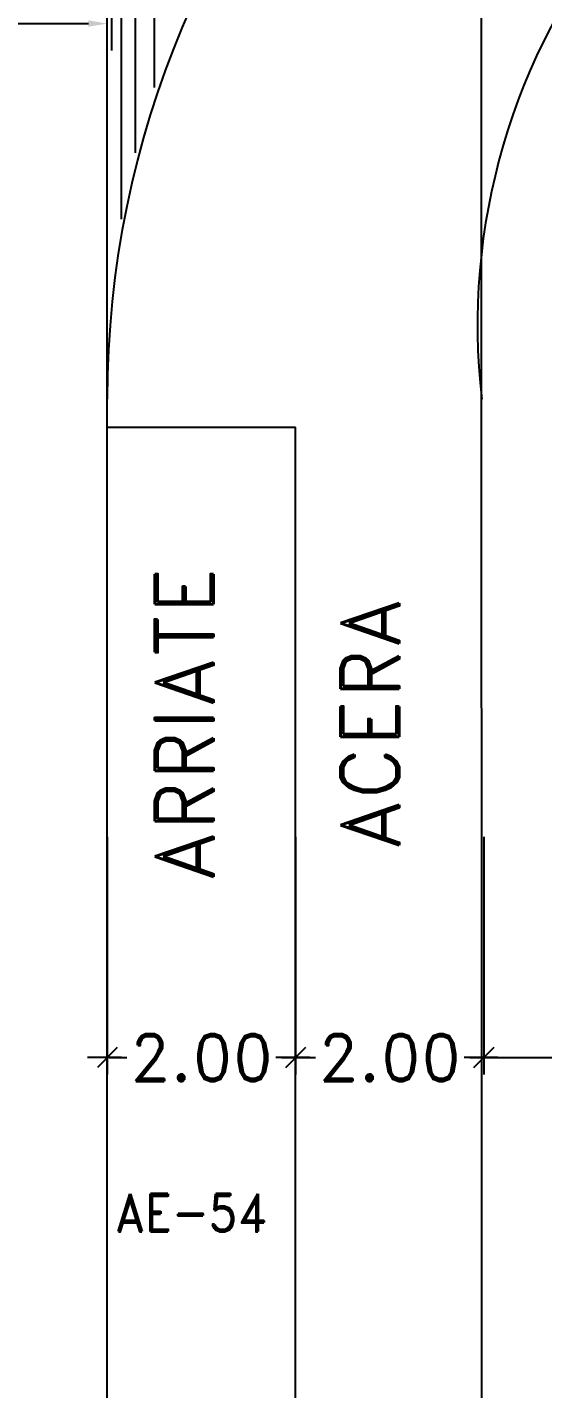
# Model space of a CAD drawing. Header units: millimetres. Extents: x 1590 to 1932, y -48 to 167.
# Drawn here: x 1619.74 to 1625.22, y 99.95 to 114.41 of the extents above; entities that cross this region are included whole.
import ezdxf
from ezdxf.enums import TextEntityAlignment as Align

# ---------------------------------------------------------------- set-up
doc = ezdxf.new("R2010")
doc.units = ezdxf.units.MM
doc.header["$LTSCALE"] = 0.1
doc.header["$MEASUREMENT"] = 0
doc.header["$PDMODE"] = 35
doc.header["$PDSIZE"] = 0.75
doc.layers.get('0').update_dxf_attribs({"linetype": 'CONTINUOUS'})
doc.layers.get('DEFPOINTS').update_dxf_attribs({"linetype": 'CONTINUOUS'})
for name, color, linetype in [('C-PRKG-CARS', 1, 'CONTINUOUS'), ('CALLES', 3, 'CONTINUOUS'), ('TERRENO', 4, 'CONTINUOUS'), ('TEXT', 3, 'CONTINUOUS')]:
    doc.layers.add(name, color=color, linetype=linetype)
doc.styles.add('ROMAND', font='romand.shx')
doc.dimstyles.new('URBA', dxfattribs={"dimtxt": 20, "dimasz": 0.5, "dimexe": 1.25, "dimexo": 0.63, "dimgap": 0.63, "dimtad": 0, "dimtih": 1, "dimtoh": 1, "dimzin": 1, "dimdsep": 46, "dimtxsty": 'ROMAND', "dimcen": 2.5, "dimclrd": 1, "dimclre": 1, "dimclrt": 3, "dimadec": 0, "dimazin": 0, "dimtfac": 1, "dimtmove": 0, "dimatfit": 3, "dimfxl": 1, "dimtvp": 1, "dimtolj": 1, "dimtzin": 1, "dimarcsym": 0})

# ---------------------------------------------------------------- blocks, each defined once
blk = doc.blocks.new('*D17')
at = {"color": 1, "linetype": 'Continuous', "lineweight": -2, "transparency": 16777216}
for p, q in [((1613.593, 101.416), (1613.593, 114.949)), ((1620.593, 101.416), (1620.593, 114.949)), ((1613.793, 114.449), (1620.393, 114.449))]:
    blk.add_line(p, q, dxfattribs=at)
at = {"color": 1, "linetype": 'Continuous', "transparency": 16777216}
for points in [[(1613.793, 114.483), (1613.793, 114.416), (1613.593, 114.449)], [(1620.393, 114.483), (1620.393, 114.416), (1620.593, 114.449)]]:
    blk.add_solid(points, dxfattribs=at)
at = {"layer": 'DEFPOINTS', "color": 0, "linetype": 'Continuous', "transparency": 16777216}
for p in [(1620.593, 114.449), (1613.593, 100.916), (1620.593, 100.916)]:
    blk.add_point(p, dxfattribs=at)
at = {"color": 3, "linetype": 'Continuous', "transparency": 16777216, "insert": (1617.093, 115.449), "char_height": 0.625, "attachment_point": 5, "style": 'ROMAND'}
blk.add_mtext('\\A1;{\\H1.000;7.00}', dxfattribs=at)
blk = doc.blocks.new('UTP1$0$DIMBLOCK')
at = {"color": 1}
blk.add_line((-7.5, 0), (10.5, 0), dxfattribs=at)
at = {"color": 4}
blk.add_line((-5.25, -5.25), (5.25, 5.25), dxfattribs=at)
blk = doc.blocks.new('*D27')
at = {"layer": 'CALLES', "color": 1, "linetype": 'Continuous', "transparency": 16777216}
for p, q in [((1630.736, 105.689), (1630.736, 103.29)), ((1624.593, 105.615), (1624.593, 103.29)), ((1624.613, 103.47), (1626.882, 103.47)), ((1630.716, 103.47), (1628.446, 103.47))]:
    blk.add_line(p, q, dxfattribs=at)
at = {"layer": 'DEFPOINTS', "color": 0, "linetype": 'Continuous', "transparency": 16777216}
for p in [(1630.736, 105.752), (1624.593, 105.678), (1630.736, 103.47)]:
    blk.add_point(p, dxfattribs=at)
at = {"layer": 'CALLES', "color": 1, "linetype": 'Continuous', "transparency": 16777216, "xscale": 0.02, "yscale": 0.02, "zscale": 0.02, "rotation": 180}
blk.add_blockref('UTP1$0$DIMBLOCK', (1624.593, 103.47), dxfattribs=at)
at = {"layer": 'CALLES', "color": 1, "linetype": 'Continuous', "transparency": 16777216, "xscale": 0.02, "yscale": 0.02, "zscale": 0.02}
blk.add_blockref('UTP1$0$DIMBLOCK', (1630.736, 103.47), dxfattribs=at)
at = {"layer": 'CALLES', "color": 3, "linetype": 'Continuous', "transparency": 16777216, "insert": (1627.664, 103.47), "char_height": 0.5, "attachment_point": 5, "style": 'ROMAND'}
blk.add_mtext('\\A1;6.00', dxfattribs=at)
blk = doc.blocks.new('*D26')
at = {"layer": 'CALLES', "color": 1, "linetype": 'Continuous', "transparency": 16777216}
for p, q in [((1622.593, 105.815), (1622.593, 103.29)), ((1624.593, 105.815), (1624.593, 103.29)), ((1622.613, 103.47), (1622.799, 103.47)), ((1624.573, 103.47), (1624.387, 103.47))]:
    blk.add_line(p, q, dxfattribs=at)
at = {"layer": 'DEFPOINTS', "color": 0, "linetype": 'Continuous', "transparency": 16777216}
for p in [(1622.593, 105.878), (1624.593, 105.878), (1624.593, 103.47)]:
    blk.add_point(p, dxfattribs=at)
at = {"layer": 'CALLES', "color": 1, "linetype": 'Continuous', "transparency": 16777216, "xscale": 0.02, "yscale": 0.02, "zscale": 0.02, "rotation": 180}
blk.add_blockref('UTP1$0$DIMBLOCK', (1622.593, 103.47), dxfattribs=at)
at = {"layer": 'CALLES', "color": 1, "linetype": 'Continuous', "transparency": 16777216, "xscale": 0.02, "yscale": 0.02, "zscale": 0.02}
blk.add_blockref('UTP1$0$DIMBLOCK', (1624.593, 103.47), dxfattribs=at)
at = {"layer": 'CALLES', "color": 3, "linetype": 'Continuous', "transparency": 16777216, "insert": (1623.593, 103.47), "char_height": 0.5, "attachment_point": 5, "style": 'ROMAND'}
blk.add_mtext('\\A1;2.00', dxfattribs=at)
blk = doc.blocks.new('*D25')
at = {"layer": 'CALLES', "color": 1, "linetype": 'Continuous', "transparency": 16777216}
for p, q in [((1620.593, 105.815), (1620.593, 103.29)), ((1622.593, 105.815), (1622.593, 103.29)), ((1620.613, 103.47), (1620.799, 103.47)), ((1622.573, 103.47), (1622.387, 103.47))]:
    blk.add_line(p, q, dxfattribs=at)
at = {"layer": 'DEFPOINTS', "color": 0, "linetype": 'Continuous', "transparency": 16777216}
for p in [(1620.593, 105.878), (1622.593, 105.878), (1622.593, 103.47)]:
    blk.add_point(p, dxfattribs=at)
at = {"layer": 'CALLES', "color": 1, "linetype": 'Continuous', "transparency": 16777216, "xscale": 0.02, "yscale": 0.02, "zscale": 0.02, "rotation": 180}
blk.add_blockref('UTP1$0$DIMBLOCK', (1620.593, 103.47), dxfattribs=at)
at = {"layer": 'CALLES', "color": 1, "linetype": 'Continuous', "transparency": 16777216, "xscale": 0.02, "yscale": 0.02, "zscale": 0.02}
blk.add_blockref('UTP1$0$DIMBLOCK', (1622.593, 103.47), dxfattribs=at)
at = {"layer": 'CALLES', "color": 3, "linetype": 'Continuous', "transparency": 16777216, "insert": (1621.593, 103.47), "char_height": 0.5, "attachment_point": 5, "style": 'ROMAND'}
blk.add_mtext('\\A1;2.00', dxfattribs=at)

msp = doc.modelspace()

# ---------------------------------------------------------------- linework, layer by layer
at = {"color": 4, "linetype": 'Continuous'}
for centre, radius, start, end in [((1630.7358, 110.4627), 10.1431, 90, 180), ((1631.3482, 111.2463), 6.8231, 95.14964, 186.59418)]:
    msp.add_arc(centre, radius, start, end, dxfattribs=at)
at = {"layer": 'C-PRKG-CARS', "color": 2}
for p in [(1620.5927, 110.1623), (1622.5927, 78.9625)]:
    msp.add_line(p, (1622.5927, 110.1623), dxfattribs=at)
at = {"layer": 'CALLES', "linetype": 'Continuous'}
for p, q in [((1620.5927, 98.1302), (1620.5927, 157.9798)), ((1620.5927, 87.01), (1620.5927, 127.6057)), ((1620.5927, 52.886), (1620.5927, 125.5556)), ((1620.5927, 52.886), (1620.5927, 125.5556))]:
    msp.add_line(p, q, dxfattribs=at)
at = {"layer": 'CALLES', "color": 1, "linetype": 'Continuous'}
for p, q in [((1620.6427, 114.1624), (1620.6427, 130.9406)), ((1620.7427, 112.3728), (1620.7427, 130.4882)), ((1620.8927, 113.0783), (1620.8927, 130.0556)), ((1621.0927, 113.7698), (1621.0927, 129.6413))]:
    msp.add_line(p, q, dxfattribs=at)
at = {"layer": 'TERRENO', "color": 5, "linetype": 'Continuous'}
msp.add_line((1624.5927, -20.9342), (1624.5672, 128.1062), dxfattribs=at)

# ---------------------------------------------------------------- texts
at = {"layer": 'TEXT', "style": 'ROMAND'}
for s, p in [('ARRIATE', (1621.7218, 107.0103)), ('ACERA', (1623.6941, 107.0103))]:
    msp.add_text(s, height=0.625, rotation=90, dxfattribs=at).set_placement(p, align=Align.CENTER)
at = {"layer": 'TEXT', "color": 2, "style": 'ROMAND', "width": 0.9}
msp.add_text('AE-54', height=0.4, dxfattribs=at).set_placement((1620.6809, 101.6217))

# ---------------------------------------------------------------- dimensions: what is measured, and where the dimension line sits
at = {"color": 4, "linetype": 'Continuous'}
dim = msp.add_linear_dim(base=(1620.5927, 114.4492), p1=(1613.5927, 100.9157), p2=(1620.5927, 100.9157), text='{\\H1.000;7.00}', dimstyle='URBA', override={"dimtxt": 0.625, "dimasz": 0.2, "dimexe": 0.5, "dimexo": 0.5, "dimgap": 0.1}, dxfattribs=at)
dim.commit()
dim.dimension.update_dxf_attribs({"geometry": '*D17', "text_midpoint": (1617.0927, 115.4492)})
at = {"layer": 'CALLES', "color": 6, "linetype": 'Continuous'}
dim = msp.add_aligned_dim(p1=(1620.5927, 105.8777), p2=(1622.5927, 105.8777), distance=-2.4081, dimstyle='URBA', override={"dimtxt": 0.5, "dimasz": 0.02, "dimexe": 0.18, "dimexo": 0.0625, "dimgap": 0.02, "dimzin": 0, "dimblk1": 'UTP1$0$DIMBLOCK', "dimblk2": 'UTP1$0$DIMBLOCK', "dimsah": 1, "dimcen": 0.09, "dimtdec": 4, "dimtofl": 0, "dimtvp": 0, "dimtzin": 0}, dxfattribs=at)
dim.commit()
dim.dimension.update_dxf_attribs({"geometry": '*D25', "text_midpoint": (1621.5927, 103.4697)})
dim = msp.add_linear_dim(base=(1624.5927, 103.4697), p1=(1622.5927, 105.8777), p2=(1624.5927, 105.8777), angle=180, dimstyle='URBA', override={"dimtxt": 0.5, "dimasz": 0.02, "dimexe": 0.18, "dimexo": 0.0625, "dimgap": 0.02, "dimzin": 0, "dimblk1": 'UTP1$0$DIMBLOCK', "dimblk2": 'UTP1$0$DIMBLOCK', "dimsah": 1, "dimcen": 0.09, "dimtdec": 4, "dimtofl": 0, "dimtvp": 0, "dimtzin": 0}, dxfattribs=at)
dim.commit()
dim.dimension.update_dxf_attribs({"geometry": '*D26', "text_midpoint": (1623.5927, 103.4697)})
dim = msp.add_linear_dim(base=(1630.7358, 103.4697), p1=(1624.5927, 105.6777), p2=(1630.7358, 105.7516), text='6.00', dimstyle='URBA', override={"dimtxt": 0.5, "dimasz": 0.02, "dimexe": 0.18, "dimexo": 0.0625, "dimgap": 0.02, "dimzin": 0, "dimblk1": 'UTP1$0$DIMBLOCK', "dimblk2": 'UTP1$0$DIMBLOCK', "dimsah": 1, "dimcen": 0.09, "dimtdec": 4, "dimtofl": 0, "dimtvp": 0, "dimtzin": 0}, dxfattribs=at)
dim.commit()
dim.dimension.update_dxf_attribs({"geometry": '*D27', "text_midpoint": (1627.6642, 103.4697)})

doc.saveas('drawing.dxf')
